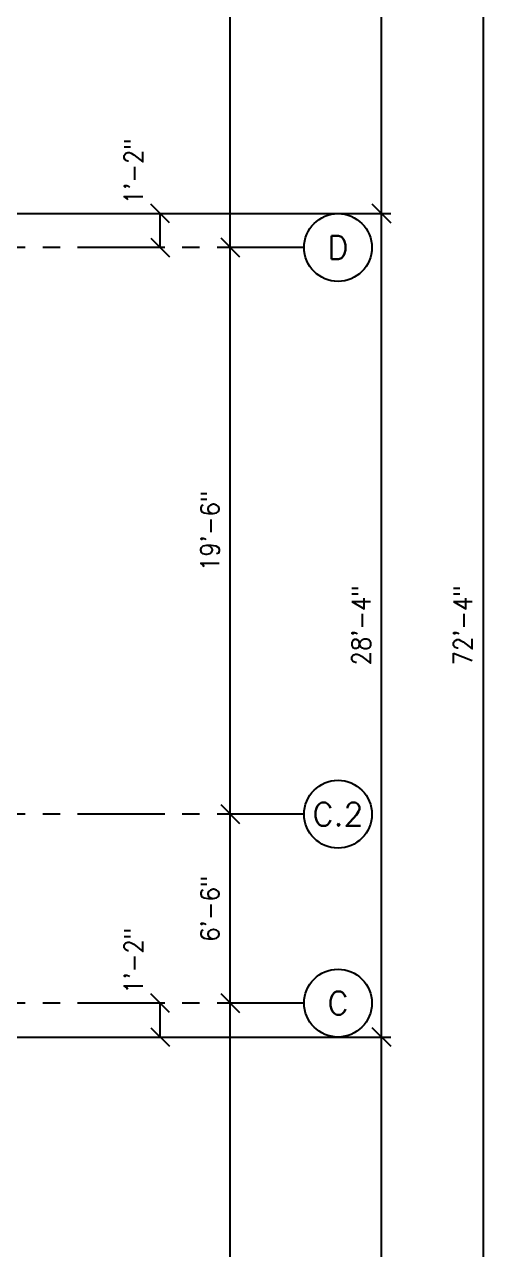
# Model space of a CAD drawing. Header units: inches. Extents: x 0 to 3828, y 0 to 2820.
# Drawn here: x 2670 to 2863, y 1636 to 2142 of the extents above; entities that cross this region are included whole.
import ezdxf
from ezdxf.enums import TextEntityAlignment as Align

# ---------------------------------------------------------------- set-up
doc = ezdxf.new("R2010")
doc.units = ezdxf.units.IN
doc.header["$LTSCALE"] = 28.8
doc.header["$MEASUREMENT"] = 0
doc.linetypes.add('CENTER', pattern=[2, 1.25, -0.25, 0.25, -0.25])
for name, color, linetype in [('A-ANNO-DIMS', 1, 'Continuous'), ('A-ANNO-TEXT', 7, 'Continuous'), ('A-GRID', 1, 'CENTER')]:
    doc.layers.add(name, color=color, linetype=linetype)
doc.styles.add('RS', font='romans.shx', dxfattribs={"width": 0.9})
doc.dimstyles.get("Standard").update_dxf_attribs({"dimtxt": 0.18, "dimasz": 0.18, "dimexe": 0.18, "dimexo": 0.0625, "dimgap": 0.09, "dimtad": 0, "dimtih": 1, "dimtoh": 1, "dimdec": 4, "dimzin": 0, "dimdsep": 46, "dimtxsty": 'Standard', "dimcen": 0.09, "dimadec": 0, "dimazin": 0, "dimtfac": 1, "dimtdec": 4, "dimtofl": 0, "dimtmove": 0, "dimatfit": 3, "dimfxl": 0, "dimtolj": 1, "dimtzin": 0, "dimarcsym": 0})

# ---------------------------------------------------------------- blocks, each defined once
blk = doc.blocks.new('C001')
blk.add_circle((0, 0), 14)
blk = doc.blocks.new('_OBLIQUE')
at = {"color": 0, "linetype": 'ByBlock', "lineweight": -2}
blk.add_line((-0.5, -0.5), (0.5, 0.5), dxfattribs=at)
blk = doc.blocks.new('*D206')
at = {"layer": 'A-ANNO-DIMS', "color": 0}
for p, q in [((2755, 1474), (2755, 1738)), ((2757.84, 1474), (2758.84, 1474))]:
    blk.add_line(p, q, dxfattribs=at)
at = {"layer": 'Defpoints', "color": 0}
for p in [(2755, 1738), (2755, 1738), (2754, 1474)]:
    blk.add_point(p, dxfattribs=at)
at = {"layer": 'A-ANNO-DIMS', "color": 0, "xscale": 7.68, "yscale": 7.68, "zscale": 7.68}
for p, rotation in [((2755, 1738), 90), ((2755, 1474), 270)]:
    blk.add_blockref('_OBLIQUE', p, dxfattribs=dict(at, rotation=rotation))
at = {"layer": 'A-ANNO-DIMS', "color": 7, "insert": (2746.59, 1606), "char_height": 7.68, "attachment_point": 5, "rotation": 90, "style": 'RS'}
blk.add_mtext('\\A1;22\'-0"', dxfattribs=at)
blk = doc.blocks.new('*D207')
at = {"layer": 'A-ANNO-DIMS', "color": 0}
blk.add_line((2755, 1738), (2755, 1816), dxfattribs=at)
at = {"layer": 'Defpoints', "color": 0}
for p in [(2755, 1816), (2755, 1816), (2755, 1738)]:
    blk.add_point(p, dxfattribs=at)
at = {"layer": 'A-ANNO-DIMS', "color": 0, "xscale": 7.68, "yscale": 7.68, "zscale": 7.68}
for p, rotation in [((2755, 1816), 90), ((2755, 1738), 270)]:
    blk.add_blockref('_OBLIQUE', p, dxfattribs=dict(at, rotation=rotation))
at = {"layer": 'A-ANNO-DIMS', "color": 7, "insert": (2746.59, 1777), "char_height": 7.68, "attachment_point": 5, "rotation": 90, "style": 'RS'}
blk.add_mtext('\\A1;6\'-6"', dxfattribs=at)
blk = doc.blocks.new('*D183')
at = {"layer": 'A-ANNO-DIMS', "color": 0}
blk.add_line((2755, 1816), (2755, 2050), dxfattribs=at)
at = {"layer": 'Defpoints', "color": 0}
for p in [(2755, 2050), (2755, 2050), (2755, 1816)]:
    blk.add_point(p, dxfattribs=at)
at = {"layer": 'A-ANNO-DIMS', "color": 0, "xscale": 7.68, "yscale": 7.68, "zscale": 7.68}
for p, rotation in [((2755, 2050), 90), ((2755, 1816), 270)]:
    blk.add_blockref('_OBLIQUE', p, dxfattribs=dict(at, rotation=rotation))
at = {"layer": 'A-ANNO-DIMS', "color": 7, "insert": (2746.59, 1933), "char_height": 7.68, "attachment_point": 5, "rotation": 90, "style": 'RS'}
blk.add_mtext('\\A1;19\'-6"', dxfattribs=at)
blk = doc.blocks.new('*D184')
at = {"layer": 'A-ANNO-DIMS', "color": 0}
blk.add_line((2755, 2050), (2755, 2314), dxfattribs=at)
at = {"layer": 'Defpoints', "color": 0}
for p in [(2755, 2314), (2755, 2314), (2755, 2050)]:
    blk.add_point(p, dxfattribs=at)
at = {"layer": 'A-ANNO-DIMS', "color": 0, "xscale": 7.68, "yscale": 7.68, "zscale": 7.68}
for p, rotation in [((2755, 2314), 90), ((2755, 2050), 270)]:
    blk.add_blockref('_OBLIQUE', p, dxfattribs=dict(at, rotation=rotation))
at = {"layer": 'A-ANNO-DIMS', "color": 7, "insert": (2746.59, 2182), "char_height": 7.68, "attachment_point": 5, "rotation": 90, "style": 'RS'}
blk.add_mtext('\\A1;22\'-0"', dxfattribs=at)
blk = doc.blocks.new('*D189')
at = {"layer": 'A-ANNO-DIMS', "color": 0}
for p, q in [((2532.84, 2328), (2863.34, 2328)), ((2859.5, 2328), (2859.5, 1460)), ((2532.84, 1460), (2863.34, 1460))]:
    blk.add_line(p, q, dxfattribs=at)
at = {"layer": 'Defpoints', "color": 0}
for p in [(2529, 2328), (2529, 1460), (2859.5, 1460)]:
    blk.add_point(p, dxfattribs=at)
at = {"layer": 'A-ANNO-DIMS', "color": 0, "xscale": 7.68, "yscale": 7.68, "zscale": 7.68}
for p, rotation in [((2859.5, 2328), 90), ((2859.5, 1460), 270)]:
    blk.add_blockref('_OBLIQUE', p, dxfattribs=dict(at, rotation=rotation))
at = {"layer": 'A-ANNO-DIMS', "color": 7, "insert": (2851.09, 1894), "char_height": 7.68, "attachment_point": 5, "rotation": 90, "style": 'RS'}
blk.add_mtext('\\A1;72\'-4"', dxfattribs=at)
blk = doc.blocks.new('*D191')
at = {"layer": 'A-ANNO-DIMS', "color": 0}
for p, q in [((2596.84, 1724), (2821.34, 1724)), ((2817.5, 1460), (2817.5, 1724))]:
    blk.add_line(p, q, dxfattribs=at)
at = {"layer": 'Defpoints', "color": 0}
for p in [(2593, 1724), (2817.5, 1724), (2817.5, 1460)]:
    blk.add_point(p, dxfattribs=at)
at = {"layer": 'A-ANNO-DIMS', "color": 0, "xscale": 7.68, "yscale": 7.68, "zscale": 7.68}
for p, rotation in [((2817.5, 1724), 90), ((2817.5, 1460), 270)]:
    blk.add_blockref('_OBLIQUE', p, dxfattribs=dict(at, rotation=rotation))
at = {"layer": 'A-ANNO-DIMS', "color": 7, "insert": (2809.09, 1592), "char_height": 7.68, "attachment_point": 5, "rotation": 90, "style": 'RS'}
blk.add_mtext('\\A1;22\'-0"', dxfattribs=at)
blk = doc.blocks.new('*D192')
at = {"layer": 'A-ANNO-DIMS', "color": 0}
for p, q in [((2596.84, 2064), (2821.34, 2064)), ((2817.5, 1724), (2817.5, 2064)), ((2596.84, 1724), (2821.34, 1724))]:
    blk.add_line(p, q, dxfattribs=at)
at = {"layer": 'Defpoints', "color": 0}
for p in [(2593, 2064), (2817.5, 2064), (2593, 1724)]:
    blk.add_point(p, dxfattribs=at)
at = {"layer": 'A-ANNO-DIMS', "color": 0, "xscale": 7.68, "yscale": 7.68, "zscale": 7.68}
for p, rotation in [((2817.5, 2064), 90), ((2817.5, 1724), 270)]:
    blk.add_blockref('_OBLIQUE', p, dxfattribs=dict(at, rotation=rotation))
at = {"layer": 'A-ANNO-DIMS', "color": 7, "insert": (2809.09, 1894), "char_height": 7.68, "attachment_point": 5, "rotation": 90, "style": 'RS'}
blk.add_mtext('\\A1;28\'-4"', dxfattribs=at)
blk = doc.blocks.new('*D193')
at = {"layer": 'A-ANNO-DIMS', "color": 0}
for p, q in [((2817.5, 2064), (2817.5, 2328)), ((2596.84, 2064), (2821.34, 2064))]:
    blk.add_line(p, q, dxfattribs=at)
at = {"layer": 'Defpoints', "color": 0}
for p in [(2817.5, 2328), (2817.5, 2328), (2593, 2064)]:
    blk.add_point(p, dxfattribs=at)
at = {"layer": 'A-ANNO-DIMS', "color": 0, "xscale": 7.68, "yscale": 7.68, "zscale": 7.68}
for p, rotation in [((2817.5, 2328), 90), ((2817.5, 2064), 270)]:
    blk.add_blockref('_OBLIQUE', p, dxfattribs=dict(at, rotation=rotation))
at = {"layer": 'A-ANNO-DIMS', "color": 7, "insert": (2809.09, 2196), "char_height": 7.68, "attachment_point": 5, "rotation": 90, "style": 'RS'}
blk.add_mtext('\\A1;22\'-0"', dxfattribs=at)
blk = doc.blocks.new('*D19')
at = {"layer": 'A-ANNO-DIMS', "color": 0}
blk.add_line((2726, 2050), (2726, 2064), dxfattribs=at)
at = {"layer": 'Defpoints', "color": 0}
for p in [(2726, 2064), (2726, 2064), (2726, 2050)]:
    blk.add_point(p, dxfattribs=at)
at = {"layer": 'A-ANNO-DIMS', "color": 0, "xscale": 7.68, "yscale": 7.68, "zscale": 7.68}
for p, rotation in [((2726, 2064), 90), ((2726, 2050), 270)]:
    blk.add_blockref('_OBLIQUE', p, dxfattribs=dict(at, rotation=rotation))
at = {"layer": 'A-ANNO-DIMS', "color": 7, "insert": (2715, 2081.5), "char_height": 7.68, "attachment_point": 5, "rotation": 90, "style": 'RS'}
blk.add_mtext('\\A1;1\'-2"', dxfattribs=at)
blk = doc.blocks.new('*D20')
at = {"layer": 'A-ANNO-DIMS', "color": 0}
blk.add_line((2726, 1724), (2726, 1738), dxfattribs=at)
at = {"layer": 'Defpoints', "color": 0}
for p in [(2726, 1738), (2726, 1738), (2726, 1724)]:
    blk.add_point(p, dxfattribs=at)
at = {"layer": 'A-ANNO-DIMS', "color": 0, "xscale": 7.68, "yscale": 7.68, "zscale": 7.68}
for p, rotation in [((2726, 1738), 90), ((2726, 1724), 270)]:
    blk.add_blockref('_OBLIQUE', p, dxfattribs=dict(at, rotation=rotation))
at = {"layer": 'A-ANNO-DIMS', "color": 7, "insert": (2715, 1755.5), "char_height": 7.68, "attachment_point": 5, "rotation": 90, "style": 'RS'}
blk.add_mtext('\\A1;1\'-2"', dxfattribs=at)

msp = doc.modelspace()

# ---------------------------------------------------------------- linework, layer by layer
at = {"layer": 'A-GRID'}
for p, q in [((2785.5, 2050), (135.5, 2050)), ((2785.5, 1816), (135.5, 1816)), ((2785.5, 1738), (135.5, 1738))]:
    msp.add_line(p, q, dxfattribs=at)

# ---------------------------------------------------------------- block references
at = {"layer": 'A-ANNO-TEXT'}
for p in [(2799.5, 2050), (2799.5, 1816), (2799.5, 1738)]:
    msp.add_blockref('C001', p, dxfattribs=at)

# ---------------------------------------------------------------- texts
at = {"layer": 'A-ANNO-TEXT', "style": 'RS'}
for s, p in [('D', (2799.5, 2050)), ('C.2', (2799.5, 1816)), ('C', (2799.5, 1738))]:
    msp.add_text(s, height=9.6, dxfattribs=at).set_placement(p, align=Align.MIDDLE)

# ---------------------------------------------------------------- dimensions: what is measured, and where the dimension line sits
at = {"layer": 'A-ANNO-DIMS'}
for base, p1, p2, picture, middle in [((2859.5, 1460), (2529, 2328), (2529, 1460), '*D189', (2851.08857, 1894)), ((2817.5, 2328), (2593, 2064), (2817.5, 2328), '*D193', (2809.08857, 2196)), ((2755, 2314), (2755, 2050), (2755, 2314), '*D184', (2746.58857, 2182)), ((2817.5, 2064), (2593, 1724), (2593, 2064), '*D192', (2809.08857, 1894)), ((2755, 2050), (2755, 1816), (2755, 2050), '*D183', (2746.58857, 1933)), ((2755, 1816), (2755, 1738), (2755, 1816), '*D207', (2746.58857, 1777)), ((2755, 1738), (2754, 1474), (2755, 1738), '*D206', (2746.58857, 1606)), ((2817.5, 1724), (2817.5, 1460), (2593, 1724), '*D191', (2809.08857, 1592))]:
    dim = msp.add_linear_dim(base=base, p1=p1, p2=p2, angle=90, dimstyle='Standard', override={"dimscale": 96, "dimtxt": 0.08, "dimasz": 0.08, "dimexe": 0.04, "dimexo": 0.04, "dimgap": 0.04, "dimtad": 1, "dimtih": 0, "dimtoh": 0, "dimzin": 3, "dimlunit": 4, "dimtxsty": 'RS', "dimblk": 'OBLIQUE', "dimclrt": 7, "dimtofl": 1, "dimtmove": 2}, dxfattribs=at)
    dim.commit()
    dim.dimension.update_dxf_attribs({"geometry": picture, "text_midpoint": middle})
for base, p1, p2, picture, middle in [((2726, 2064), (2726, 2050), (2726, 2064), '*D19', (2715, 2081.5)), ((2726, 1738), (2726, 1724), (2726, 1738), '*D20', (2715, 1755.5))]:
    dim = msp.add_linear_dim(base=base, p1=p1, p2=p2, angle=90, dimstyle='Standard', override={"dimscale": 96, "dimtxt": 0.08, "dimasz": 0.08, "dimexe": 0.04, "dimexo": 0.04, "dimgap": 0.04, "dimtad": 1, "dimtih": 0, "dimtoh": 0, "dimzin": 3, "dimlunit": 4, "dimtxsty": 'RS', "dimblk": 'OBLIQUE', "dimclrt": 7, "dimtofl": 1, "dimtmove": 2}, dxfattribs=at)
    dim.commit()
    dim.dimension.update_dxf_attribs({"geometry": picture, "text_midpoint": middle, "dimtype": 160})

doc.saveas('drawing.dxf')
